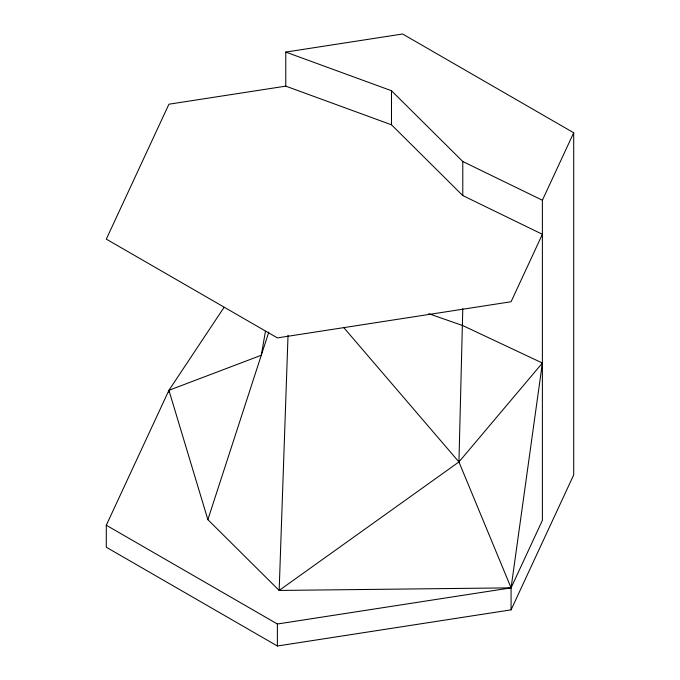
<?xml version="1.0" encoding="UTF-8"?>
<svg xmlns="http://www.w3.org/2000/svg" width="680" height="680" viewBox="0 0 680 680"><rect width="100%" height="100%" fill="white"/><g stroke="black" fill="none" stroke-linecap="round" stroke-linejoin="round"><path stroke-width="1.02" d="M224.12 307.258L168.92 390.311L106.301 525.232L106.301 547.23L277.38 646L511.079 609.85L511.079 587.851L458.94 461.95L462.783 308.677M288.031 335.3L279.166 590.444L511.079 587.851L542.385 520.387L542.385 200.234L573.699 132.77L402.62 34L285.77 52.08L285.77 86.139L391.493 124.797L462.783 195.577L542.385 234.294L511.079 301.75L277.38 337.9L106.301 239.13L168.92 104.21L285.77 86.139M428.723 313.692L462.783 325.584L542.385 363.035L511.079 587.851L277.38 624.002L106.301 525.232M265.447 331.287L261.281 355.266L168.92 390.311L168.92 392.402M542.385 363.035L458.94 461.95L279.166 590.444L207.876 519.664L268.821 332.052M511.079 609.85L573.699 474.929L573.699 132.77M285.77 52.08L391.493 90.737L462.783 161.517L542.385 200.234M343.629 327.445L458.94 461.95M168.92 390.311L207.876 519.664M462.783 161.517L462.783 195.577M391.493 90.737L391.493 124.797M277.38 624.002L277.38 646"/></g></svg>
